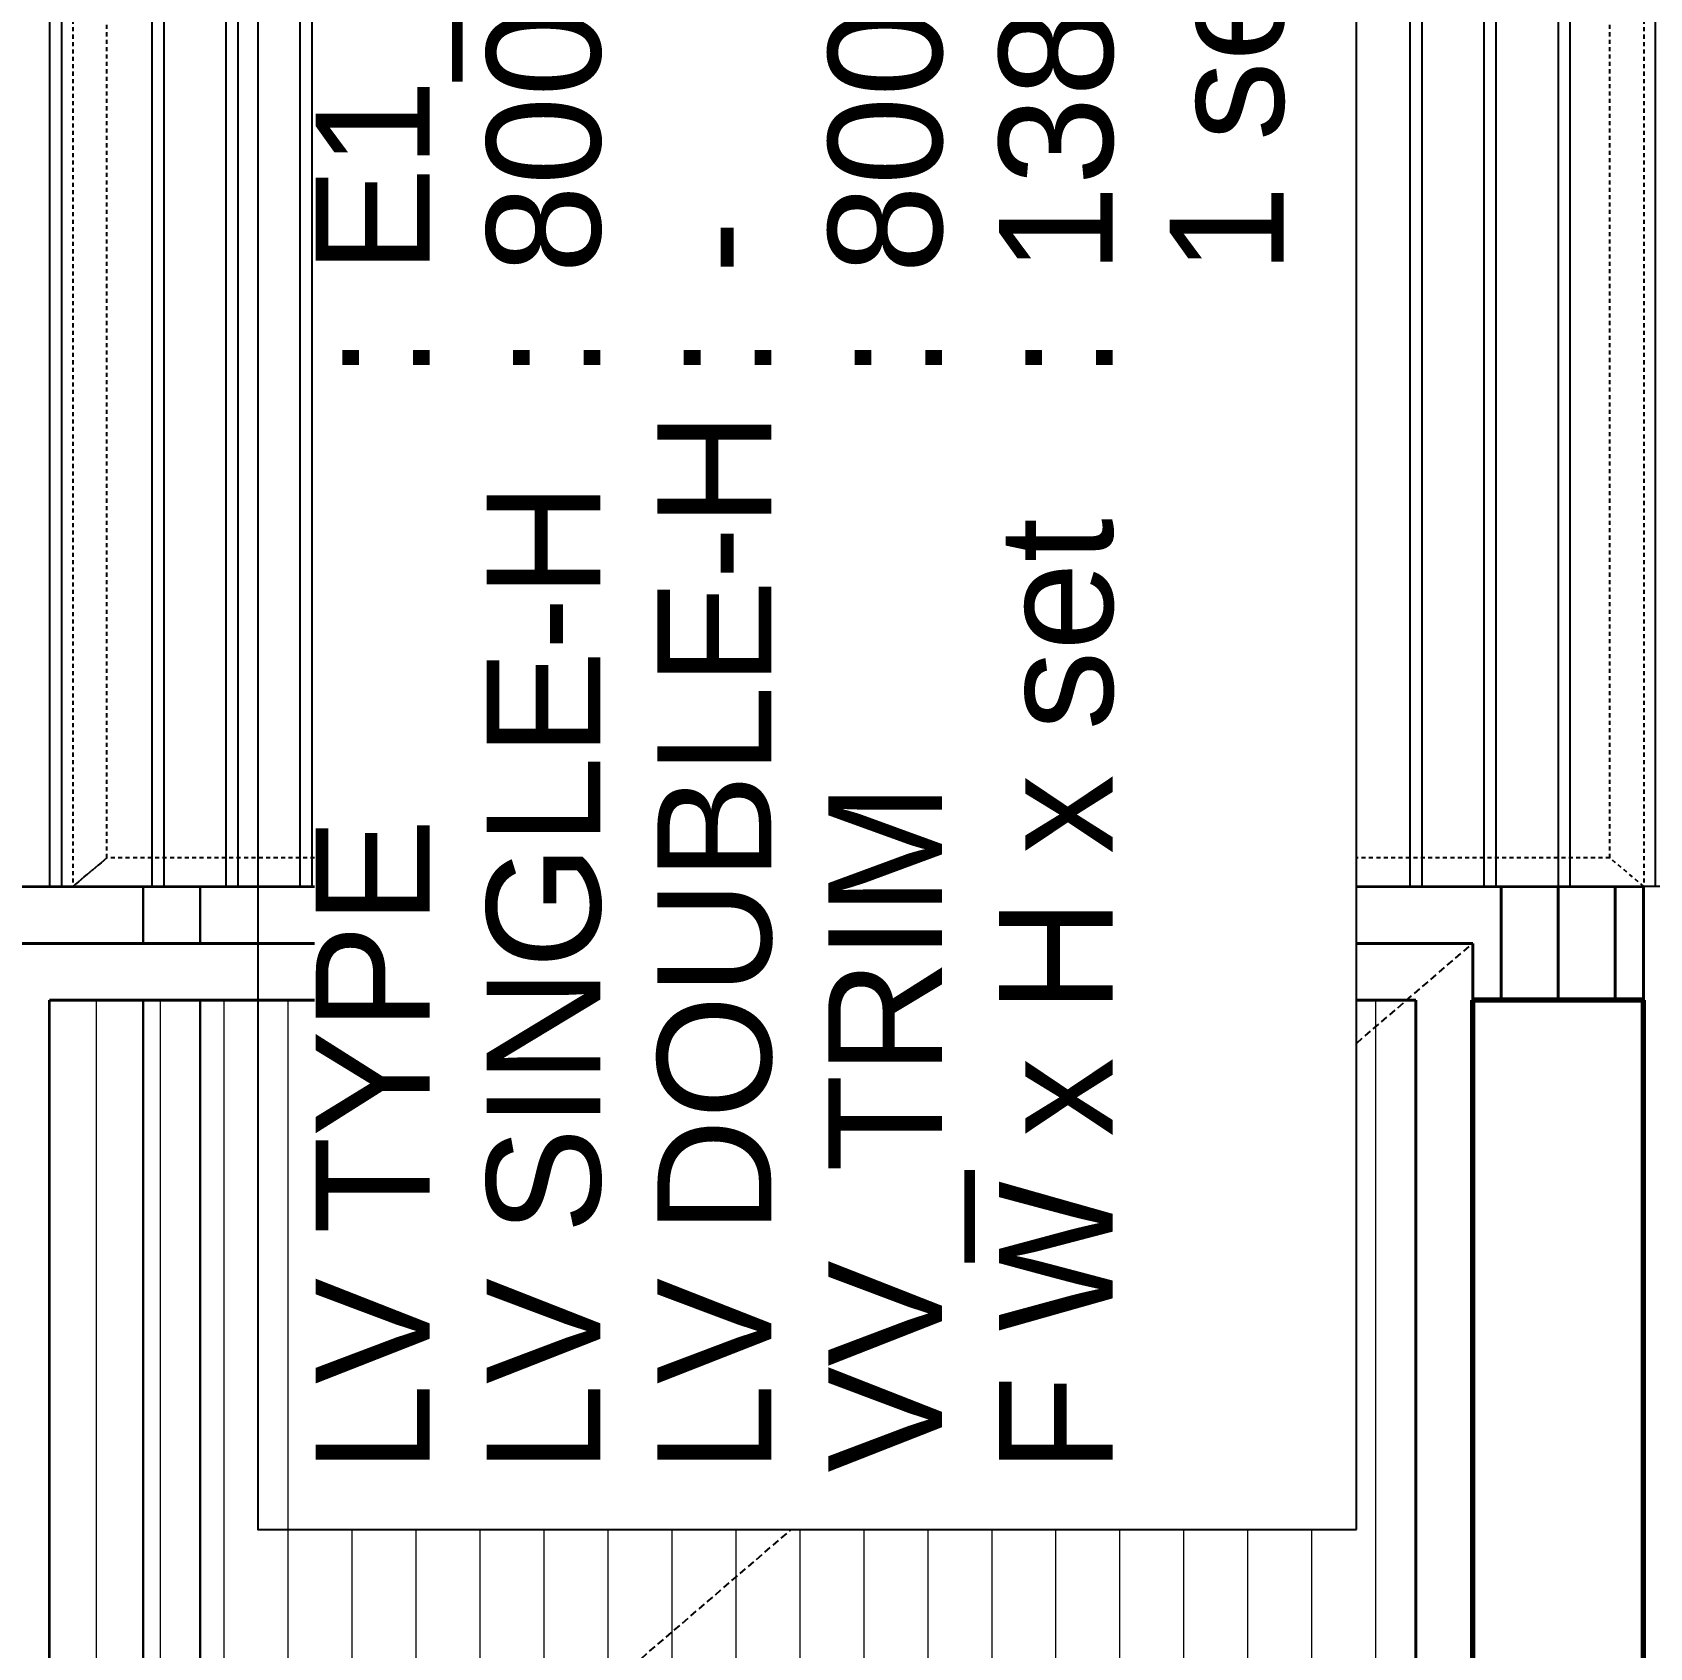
# Model space of a CAD drawing. Header units: millimetres. Extents: x -25371 to 2282244, y -90657 to 147824.
# Drawn here: x 1652702 to 1654122, y 559 to 1977 of the extents above; entities that cross this region are included whole.
import ezdxf
from ezdxf.xclip import XClip

# ---------------------------------------------------------------- set-up
doc = ezdxf.new("R2010")
doc.units = ezdxf.units.MM
doc.header["$XCLIPFRAME"] = 0
doc.set_wipeout_variables(frame=1)
doc.linetypes.add('HIDDEN', pattern=[9.525, 6.35, -3.175])
doc.linetypes.add('TA_HL_001.00000', pattern=[6.5, 3.55, -2.95])
for name, color, linetype in [('000 - ESTIMATE_ASPG_MAIN_COLOR_6', 7, 'Continuous'), ('000 - ESTIMATE_ASPG_TEXT_COLOR_1', 7, 'Continuous'), ('000 - ESTIMATE_ASPG_WIPEOUT_', 7, 'Continuous'), ('000 - EXISTING_BUILDING_MAIN_COLOR_251', 7, 'Continuous'), ('010 - ASPG_EXTR_MAIN_COLOR_2', 7, 'Continuous'), ('010 - ASPG_EXTR_WIPEOUT_', 7, 'Continuous'), ('010 - ASPG_FRAMING_MAIN_COLOR_1', 7, 'Continuous'), ('010 - ASPG_FRAMING_SUB_COLOR_2', 7, 'Continuous')]:
    doc.layers.add(name, color=color, linetype=linetype)
for name, color, linetype, lineweight in [('A-DETL', 7, 'Continuous', 70), ('A-DOOR-E', 7, 'Continuous', 35), ('A-DOOR-FRAM', 7, 'Continuous', 35), ('A-GENM', 7, 'Continuous', 35), ('A-GLAZ-CURT', 7, 'Continuous', 35), ('A-GLAZ-CWMG', 7, 'Continuous', 35), ('WALL-E', 7, 'Continuous', 50)]:
    doc.layers.add(name, color=color, linetype=linetype, lineweight=lineweight)
doc.styles.add('_Arial', font='arial.ttf')

# ---------------------------------------------------------------- blocks, each defined once
blk = doc.blocks.new('Rectangular Mullion - 45 x 100mm-5524889-VS01 - ELEVATION 1')
at = {"layer": 'A-GLAZ-CWMG', "color": 7}
for p, q in [((32357.8, 106600), (32357.8, 103600)), ((32357.8, 103600), (32357.8, 106600))]:
    blk.add_line(p, q, dxfattribs=at)
blk = doc.blocks.new('DPA_GM-Cage Ladder - H4800 with Protection Ring-5065257-VS01 - ELEVATION 1')
at = {"layer": '000 - EXISTING_BUILDING_MAIN_COLOR_251', "color": 7}
for p, q in [((31090.2, 106500), (31040.2, 106500)), ((31040.2, 106500), (31090.2, 106500)), ((31357.2, 106500), (31040.2, 106500)), ((31040.2, 106500), (31345.9, 106500)), ((31090.2, 106500), (31357.2, 106500)), ((31202.7, 106500), (31090.2, 106500)), ((31090.2, 106500), (31205.2, 106500)), ((31205.2, 106500), (31090.2, 106500)), ((31090.2, 106500), (31202.7, 106500)), ((31345.9, 106500), (31090.2, 106500)), ((31345.9, 106500), (31202.9, 106500)), ((31202.9, 106500), (31345.9, 106500)), ((31205.2, 106500), (31880.2, 106500)), ((31880.2, 106500), (31205.2, 106500)), ((31357.2, 106500), (31885.2, 106500)), ((31885.2, 106500), (31357.2, 106500)), ((31540.6, 106500), (31469.7, 106500)), ((31469.7, 106500), (31540.6, 106500)), ((31470.2, 106500), (31540.2, 106500)), ((31540.2, 106500), (31470.2, 106500)), ((31883.5, 106500), (31878.5, 106500)), ((31878.5, 106500), (31880.2, 106500)), ((31880.2, 106500), (31878.5, 106500)), ((31878.5, 106500), (31883.5, 106500)), ((31883.5, 106500), (31885.2, 106500)), ((31885.2, 106500), (31883.5, 106500)), ((31040.2, 105750), (31040.2, 105800)), ((31040.2, 105750), (31040.2, 105800)), ((31040.2, 105800), (31040.2, 105750)), ((31040.2, 105800), (31040.2, 105750)), ((31090.2, 105750), (31090.2, 105800)), ((31090.2, 105800), (31090.2, 105750)), ((31090.2, 105750), (31090.2, 105800)), ((31090.2, 105800), (31090.2, 105750)), ((31040.2, 103600), (31040.2, 105700)), ((31040.2, 103600), (31040.2, 105700)), ((31040.2, 105700), (31040.2, 103600)), ((31040.2, 105700), (31040.2, 103600)), ((31090.2, 103600), (31090.2, 105700)), ((31090.2, 105700), (31090.2, 103600)), ((31090.2, 103600), (31090.2, 105700)), ((31090.2, 105700), (31090.2, 103600))]:
    blk.add_line(p, q, dxfattribs=at)
blk = doc.blocks.new('DPA_CP_Entrance Louver Grill Vertical Z - Louver Grill Vertical Z-5525224-VS01 - ELEVATION 1')
at = {"layer": 'A-GLAZ-CURT', "color": 7}
for p, q in [((30902.8, 106500), (30952.8, 106500)), ((30952.8, 106500), (30902.8, 106500)), ((30902.8, 106500), (30902.8, 105845)), ((30902.8, 105845), (30902.8, 106500)), ((30952.8, 106500), (30902.8, 106500)), ((30902.8, 106500), (30950.8, 106500)), ((30902.8, 105845), (30902.8, 106500)), ((30902.8, 105845), (30902.8, 106500)), ((30902.8, 106450), (30902.8, 106500)), ((30902.8, 106500), (30902.8, 106450)), ((30902.8, 106500), (32312.8, 106500)), ((30902.8, 106500), (32312.8, 106500)), ((30950.8, 106500), (30952.8, 106500)), ((30950.8, 105845), (30950.8, 106500)), ((30950.8, 105845), (30950.8, 106500)), ((30952.8, 106500), (30952.8, 105845)), ((30952.8, 105845), (30952.8, 106500)), ((32262.8, 106500), (32312.8, 106500)), ((32312.8, 106500), (32262.8, 106500)), ((32262.8, 106500), (32264.8, 106500)), ((32312.8, 106500), (32262.8, 106500)), ((32262.8, 106500), (32262.8, 105845)), ((32262.8, 105845), (32262.8, 106500)), ((32264.8, 106500), (32312.8, 106500)), ((32264.8, 106500), (32264.8, 105845)), ((32264.8, 106500), (32264.8, 105845)), ((32312.8, 105845), (32312.8, 106500)), ((32312.8, 105845), (32312.8, 106500)), ((32312.8, 106500), (32312.8, 105845)), ((32312.8, 106500), (32312.8, 105845)), ((32312.8, 106450), (32312.8, 106500)), ((32312.8, 106500), (32312.8, 106450)), ((30952.8, 105905), (30952.8, 106450)), ((30952.8, 105905), (30952.8, 106450)), ((32262.8, 106450), (30952.8, 106450)), ((30952.8, 106450), (32262.8, 106450)), ((32262.8, 106450), (30952.8, 106450)), ((30952.8, 106450), (32262.8, 106450)), ((30952.8, 105905), (30952.8, 106450)), ((30952.8, 105905), (30952.8, 106450)), ((32262.8, 106450), (32262.8, 105905)), ((32262.8, 105905), (32262.8, 106450)), ((32262.8, 106450), (32262.8, 105905)), ((32262.8, 105905), (32262.8, 106450)), ((30902.8, 105845), (30902.8, 105905)), ((30902.8, 105905), (30902.8, 105845)), ((30952.8, 105905), (32262.8, 105905)), ((30952.8, 105905), (32262.8, 105905)), ((32262.8, 105905), (30952.8, 105905)), ((30952.8, 105905), (32262.8, 105905)), ((32312.8, 105845), (32312.8, 105905)), ((32312.8, 105905), (32312.8, 105845)), ((30902.8, 105845), (30952.8, 105845)), ((30952.8, 105845), (30902.8, 105845)), ((30950.8, 105845), (30902.8, 105845)), ((30902.8, 105845), (30952.8, 105845)), ((32312.8, 105845), (30902.8, 105845)), ((30902.8, 105845), (32312.8, 105845)), ((30952.8, 105845), (30950.8, 105845)), ((32262.8, 105845), (32312.8, 105845)), ((32312.8, 105845), (32262.8, 105845)), ((32262.8, 105845), (32312.8, 105845)), ((32264.8, 105845), (32262.8, 105845)), ((32312.8, 105845), (32264.8, 105845))]:
    blk.add_line(p, q, dxfattribs=at)
blk = doc.blocks.new('GM_Louver Grill Vertical Z1 - Z Profile-5525707-VS01 - ELEVATION 1')
at = {"layer": 'A-GENM', "color": 7, "lineweight": 9}
blk.add_line((31916.3, 105845), (31916.3, 106500), dxfattribs=at)
blk = doc.blocks.new('Rectangular Mullion - 45 x 100mm-5125586-VS01 - ELEVATION 1')
at = {"layer": 'A-GLAZ-CWMG', "color": 7}
for p, q in [((30902.8, 105800), (30902.8, 105845)), ((30902.8, 105845), (30902.8, 105800)), ((32312.8, 105845), (30902.8, 105845)), ((32312.8, 105845), (30902.8, 105845)), ((32312.8, 105800), (32312.8, 105845)), ((32312.8, 105845), (32312.8, 105800)), ((30902.8, 105800), (32312.8, 105800)), ((32312.8, 105800), (30902.8, 105800))]:
    blk.add_line(p, q, dxfattribs=at)
blk = doc.blocks.new('Rectangular Mullion - 45 x 100mm-5525290-VS01 - ELEVATION 1')
at = {"layer": 'A-GLAZ-CWMG', "color": 7}
for p, q in [((32357.8, 106600), (32312.8, 106600)), ((32312.8, 106600), (32357.8, 106600)), ((32312.8, 106600), (32312.8, 105800)), ((32312.8, 106600), (32312.8, 105800)), ((32357.8, 105800), (32357.8, 106600)), ((32357.8, 106600), (32357.8, 105800)), ((32357.8, 105800), (32312.8, 105800)), ((32312.8, 105800), (32357.8, 105800))]:
    blk.add_line(p, q, dxfattribs=at)
blk = doc.blocks.new('DPA_CP_Entrance Louver Grill Vertical Z - Louver Grill Vertical Z-5525358-VS01 - ELEVATION 1')
at = {"layer": 'A-GLAZ-CURT', "color": 7}
for p, q in [((32232.8, 105700), (32232.8, 105800)), ((32232.8, 105800), (32232.8, 105700)), ((32232.8, 105700), (32232.8, 105800)), ((32232.8, 105800), (32232.8, 105700)), ((32232.8, 105700), (32232.8, 105800)), ((32232.8, 105800), (32232.8, 105700)), ((32282.8, 105800), (32282.8, 105700)), ((32282.8, 105800), (32282.8, 105700)), ((32282.8, 105700), (32282.8, 105800)), ((32282.8, 105700), (32282.8, 105800))]:
    blk.add_line(p, q, dxfattribs=at)
blk = doc.blocks.new('DPA_CP_Entrance Louver Grill Vertical Z - Louver Grill Vertical Z-5525424-VS01 - ELEVATION 1')
at = {"layer": 'A-GLAZ-CURT', "color": 7}
for p, q in [((32282.8, 105700), (32282.8, 105800)), ((32282.8, 105800), (32282.8, 105700)), ((32282.8, 105800), (32282.8, 105700)), ((32282.8, 105800), (32282.8, 105700)), ((32332.8, 105800), (32332.8, 105700)), ((32332.8, 105800), (32332.8, 105700)), ((32332.8, 105700), (32332.8, 105800)), ((32332.8, 105800), (32332.8, 105700)), ((32332.8, 105800), (32332.8, 105700)), ((32332.8, 105800), (32332.8, 105700))]:
    blk.add_line(p, q, dxfattribs=at)
blk = doc.blocks.new('GM_Louver Grill Vertical Z1 - Z Profile-5525710-VS01 - ELEVATION 1')
at = {"layer": 'A-GENM', "color": 7, "lineweight": 9}
blk.add_line((32332.8, 105700), (32332.8, 105800), dxfattribs=at)
blk = doc.blocks.new('Rectangular Mullion - Mullion_Top_C-Channel-5125587-VS01 - ELEVATION 1')
at = {"layer": 'A-GLAZ-CWMG', "color": 7}
for p, q in [((30902.8, 106500), (30902.8, 106600)), ((30902.8, 106600), (30902.8, 106590)), ((30902.8, 106600), (32312.8, 106600)), ((30902.8, 106600), (32312.8, 106600)), ((32312.8, 106590), (32312.8, 106600)), ((32312.8, 106600), (32312.8, 106500)), ((30902.8, 106590), (30902.8, 106510)), ((32312.8, 106510), (32312.8, 106590)), ((30902.8, 106510), (30902.8, 106500)), ((32312.8, 106500), (32312.8, 106510)), ((32312.8, 106500), (30902.8, 106500)), ((30902.8, 106500), (32312.8, 106500))]:
    blk.add_line(p, q, dxfattribs=at)
blk = doc.blocks.new('LOUVER DOOR - 1300x2150 mm-5354091-VS01 - ELEVATION 1')
at = {"layer": 'A-DOOR-FRAM', "color": 7}
for p, q in [((32207.8, 105750), (30907.8, 105750)), ((30907.8, 105750), (32207.8, 105750)), ((32207.8, 103600), (32207.8, 105750)), ((32207.8, 105750), (32207.8, 103600)), ((30957.8, 104619), (30957.8, 105700)), ((32157.8, 105700), (30957.8, 105700)), ((30957.8, 104619), (30957.8, 105700)), ((30957.8, 105700), (32157.8, 105700)), ((32157.8, 103600), (32157.8, 105700)), ((32157.8, 105700), (32157.8, 103600))]:
    blk.add_line(p, q, dxfattribs=at)
blk = doc.blocks.new('GM_Louver Grill Vertical Z1 - Z Profile-5354323-VS01 - ELEVATION 1')
at = {"layer": 'A-GENM', "color": 7, "lineweight": 9}
blk.add_line((32066.6, 103600), (32066.6, 105700), dxfattribs=at)
blk = doc.blocks.new('C-1-VS01_REV00_20260615-155217_ELEVATION_1_EX')
at = {"layer": 'A-DETL', "color": 7}
for p, q in [((8499.5, 105700), (8349.5, 105700)), ((8349.5, 105700), (8349.5, 103600)), ((8499.5, 103600), (8499.5, 105700))]:
    blk.add_line(p, q, dxfattribs=at)
at = {"layer": 'WALL-E', "color": 7}
for p, q in [((8349.5, 103600), (8349.5, 105700)), ((8349.5, 105700), (8499.5, 105700)), ((8349.5, 103600), (8349.5, 105700)), ((8499.5, 105700), (8499.5, 103600))]:
    blk.add_line(p, q, dxfattribs=at)
at = {"layer": '000 - EXISTING_BUILDING_MAIN_COLOR_251', "color": 7}
blk.add_blockref('DPA_GM-Cage Ladder - H4800 with Protection Ring-5065257-VS01 - ELEVATION 1', (-23858.2, 0), dxfattribs=at)
at = {"layer": 'A-DOOR-E', "color": 7}
blk.add_blockref('LOUVER DOOR - 1300x2150 mm-5354091-VS01 - ELEVATION 1', (-23858.2, 0), dxfattribs=at)
at = {"layer": 'A-GENM', "color": 7}
for name, p in [('GM_Louver Grill Vertical Z1 - Z Profile-5525707-VS01 - ELEVATION 1', (-24821.7, 0)), ('GM_Louver Grill Vertical Z1 - Z Profile-5525707-VS01 - ELEVATION 1', (-24747.6, 0)), ('GM_Louver Grill Vertical Z1 - Z Profile-5525707-VS01 - ELEVATION 1', (-24673.5, 0)), ('GM_Louver Grill Vertical Z1 - Z Profile-5525707-VS01 - ELEVATION 1', (-24599.4, 0)), ('GM_Louver Grill Vertical Z1 - Z Profile-5525707-VS01 - ELEVATION 1', (-24525.3, 0)), ('GM_Louver Grill Vertical Z1 - Z Profile-5525707-VS01 - ELEVATION 1', (-24451.2, 0)), ('GM_Louver Grill Vertical Z1 - Z Profile-5525707-VS01 - ELEVATION 1', (-24377, 0)), ('GM_Louver Grill Vertical Z1 - Z Profile-5525707-VS01 - ELEVATION 1', (-24302.9, 0)), ('GM_Louver Grill Vertical Z1 - Z Profile-5525707-VS01 - ELEVATION 1', (-24228.8, 0)), ('GM_Louver Grill Vertical Z1 - Z Profile-5525707-VS01 - ELEVATION 1', (-24154.7, 0)), ('GM_Louver Grill Vertical Z1 - Z Profile-5525707-VS01 - ELEVATION 1', (-24080.6, 0)), ('GM_Louver Grill Vertical Z1 - Z Profile-5525707-VS01 - ELEVATION 1', (-24006.5, 0)), ('GM_Louver Grill Vertical Z1 - Z Profile-5525707-VS01 - ELEVATION 1', (-23932.3, 0)), ('GM_Louver Grill Vertical Z1 - Z Profile-5525707-VS01 - ELEVATION 1', (-23858.2, 0)), ('GM_Louver Grill Vertical Z1 - Z Profile-5525707-VS01 - ELEVATION 1', (-23784.1, 0)), ('GM_Louver Grill Vertical Z1 - Z Profile-5525707-VS01 - ELEVATION 1', (-23710, 0)), ('GM_Louver Grill Vertical Z1 - Z Profile-5525707-VS01 - ELEVATION 1', (-23635.9, 0)), ('GM_Louver Grill Vertical Z1 - Z Profile-5525707-VS01 - ELEVATION 1', (-23561.7, 0)), ('GM_Louver Grill Vertical Z1 - Z Profile-5525710-VS01 - ELEVATION 1', (-23858.2, 0)), ('GM_Louver Grill Vertical Z1 - Z Profile-5354323-VS01 - ELEVATION 1', (-24925.8, 0)), ('GM_Louver Grill Vertical Z1 - Z Profile-5354323-VS01 - ELEVATION 1', (-24869.6, 0)), ('GM_Louver Grill Vertical Z1 - Z Profile-5354323-VS01 - ELEVATION 1', (-24813.5, 0)), ('GM_Louver Grill Vertical Z1 - Z Profile-5354323-VS01 - ELEVATION 1', (-24757.3, 0)), ('GM_Louver Grill Vertical Z1 - Z Profile-5354323-VS01 - ELEVATION 1', (-24701.1, 0)), ('GM_Louver Grill Vertical Z1 - Z Profile-5354323-VS01 - ELEVATION 1', (-24644.9, 0)), ('GM_Louver Grill Vertical Z1 - Z Profile-5354323-VS01 - ELEVATION 1', (-24588.7, 0)), ('GM_Louver Grill Vertical Z1 - Z Profile-5354323-VS01 - ELEVATION 1', (-24532.5, 0)), ('GM_Louver Grill Vertical Z1 - Z Profile-5354323-VS01 - ELEVATION 1', (-24476.3, 0)), ('GM_Louver Grill Vertical Z1 - Z Profile-5354323-VS01 - ELEVATION 1', (-24420.1, 0)), ('GM_Louver Grill Vertical Z1 - Z Profile-5354323-VS01 - ELEVATION 1', (-24363.9, 0)), ('GM_Louver Grill Vertical Z1 - Z Profile-5354323-VS01 - ELEVATION 1', (-24307.7, 0)), ('GM_Louver Grill Vertical Z1 - Z Profile-5354323-VS01 - ELEVATION 1', (-24251.5, 0)), ('GM_Louver Grill Vertical Z1 - Z Profile-5354323-VS01 - ELEVATION 1', (-24195.4, 0)), ('GM_Louver Grill Vertical Z1 - Z Profile-5354323-VS01 - ELEVATION 1', (-24139.2, 0)), ('GM_Louver Grill Vertical Z1 - Z Profile-5354323-VS01 - ELEVATION 1', (-24083, 0)), ('GM_Louver Grill Vertical Z1 - Z Profile-5354323-VS01 - ELEVATION 1', (-24026.8, 0)), ('GM_Louver Grill Vertical Z1 - Z Profile-5354323-VS01 - ELEVATION 1', (-23970.6, 0)), ('GM_Louver Grill Vertical Z1 - Z Profile-5354323-VS01 - ELEVATION 1', (-23914.4, 0)), ('GM_Louver Grill Vertical Z1 - Z Profile-5354323-VS01 - ELEVATION 1', (-23858.2, 0)), ('GM_Louver Grill Vertical Z1 - Z Profile-5354323-VS01 - ELEVATION 1', (-23802, 0))]:
    blk.add_blockref(name, p, dxfattribs=at)
at = {"layer": 'A-GLAZ-CURT', "color": 7}
for name in ['DPA_CP_Entrance Louver Grill Vertical Z - Louver Grill Vertical Z-5525358-VS01 - ELEVATION 1', 'DPA_CP_Entrance Louver Grill Vertical Z - Louver Grill Vertical Z-5525424-VS01 - ELEVATION 1', 'DPA_CP_Entrance Louver Grill Vertical Z - Louver Grill Vertical Z-5525224-VS01 - ELEVATION 1']:
    blk.add_blockref(name, (-23858.2, 0), dxfattribs=at)
at = {"layer": 'A-GLAZ-CWMG', "color": 7}
for name in ['Rectangular Mullion - Mullion_Top_C-Channel-5125587-VS01 - ELEVATION 1', 'Rectangular Mullion - 45 x 100mm-5525290-VS01 - ELEVATION 1', 'Rectangular Mullion - 45 x 100mm-5524889-VS01 - ELEVATION 1', 'Rectangular Mullion - 45 x 100mm-5125586-VS01 - ELEVATION 1']:
    blk.add_blockref(name, (-23858.2, 0), dxfattribs=at)
blk = doc.blocks.new('*U1849')
at = {"color": 7}
blk.add_wipeout([(50, 0), (1450, 0), (1450, 800), (50, 800)], dxfattribs=at).dxf.layer = '010 - ASPG_EXTR_WIPEOUT_'
at = {"layer": '010 - ASPG_EXTR_MAIN_COLOR_2', "color": 7}
for points in [[(125, 0), (135.2, 0), (135.2, 800), (125, 800)], [(190, 0), (200.2, 0), (200.2, 800), (190, 800)], [(255, 0), (265.2, 0), (265.2, 800), (255, 800)], [(320, 0), (330.2, 0), (330.2, 800), (320, 800)], [(385, 0), (395.2, 0), (395.2, 800), (385, 800)], [(450, 0), (460.2, 0), (460.2, 800), (450, 800)], [(515, 0), (525.2, 0), (525.2, 800), (515, 800)], [(580, 0), (590.2, 0), (590.2, 800), (580, 800)], [(645, 0), (655.2, 0), (655.2, 800), (645, 800)], [(710, 0), (720.2, 0), (720.2, 800), (710, 800)], [(775, 0), (785.2, 0), (785.2, 800), (775, 800)], [(840, 0), (850.2, 0), (850.2, 800), (840, 800)], [(905, 0), (915.2, 0), (915.2, 800), (905, 800)], [(970, 0), (980.2, 0), (980.2, 800), (970, 800)], [(1035, 0), (1045.2, 0), (1045.2, 800), (1035, 800)], [(1100, 0), (1110.2, 0), (1110.2, 800), (1100, 800)], [(1165, 0), (1175.2, 0), (1175.2, 800), (1165, 800)], [(1230, 0), (1240.2, 0), (1240.2, 800), (1230, 800)], [(1295, 0), (1305.2, 0), (1305.2, 800), (1295, 800)], [(1360, 0), (1370.2, 0), (1370.2, 800), (1360, 800)]]:
    blk.add_lwpolyline(points, close=True, dxfattribs=at)
at = {"layer": '010 - ASPG_FRAMING_SUB_COLOR_2', "color": 7}
blk.add_lwpolyline([(50, 0), (1450, 0), (1450, 800), (50, 800)], close=True, dxfattribs=at)
at = {"color": 7}
for points in [[(-50, 0), (50, 0), (50, 800), (-50, 800)], [(1450, 0), (1550, 0), (1550, 800), (1450, 800)]]:
    blk.add_wipeout(points, dxfattribs=at).dxf.layer = '010 - ASPG_EXTR_WIPEOUT_'
at = {"layer": '010 - ASPG_FRAMING_MAIN_COLOR_1', "color": 7}
for points in [[(-50, 0), (-40, 0), (-40, 800), (-50, 800)], [(40, 0), (50, 0), (50, 800), (40, 800)], [(1450, 0), (1460, 0), (1460, 800), (1450, 800)], [(1540, 0), (1550, 0), (1550, 800), (1540, 800)]]:
    blk.add_lwpolyline(points, close=True, dxfattribs=at)
at = {"layer": '010 - ASPG_FRAMING_SUB_COLOR_2', "color": 7}
for points in [[(-50, 0), (50, 0), (50, 800), (-50, 800)], [(1450, 0), (1550, 0), (1550, 800), (1450, 800)]]:
    blk.add_lwpolyline(points, close=True, dxfattribs=at)
blk = doc.blocks.new('*U1890')
at = {"layer": '010 - ASPG_FRAMING_MAIN_COLOR_1', "color": 7, "linetype": 'ByBlock'}
for points in [[(0, 0), (0, 1380), (25, 1350), (25, 30), (0, 0)], [(800, 1380), (0, 1380), (25, 1350), (775, 1350)], [(800, 0), (800, 1380), (775, 1350), (775, 30), (800, 0)], [(25, 30), (775, 30), (800, 0), (0, 0), (25, 30)]]:
    blk.add_lwpolyline(points, close=True, dxfattribs=at)
blk = doc.blocks.new('A$Cd3cf6656')
at = {"color": 7}
blk.add_wipeout([(-964.7, -457.4), (1855.6, -457.4), (1855.6, 457.4), (-964.7, 457.4)], dxfattribs=at).dxf.layer = '000 - ESTIMATE_ASPG_WIPEOUT_'
at = {"layer": '000 - ESTIMATE_ASPG_MAIN_COLOR_6', "color": 7}
blk.add_lwpolyline([(-964.7, -457.4), (1855.6, -457.4), (1855.6, 507.4), (-964.7, 507.4)], close=True, dxfattribs=at)
at = {"layer": '000 - ESTIMATE_ASPG_TEXT_COLOR_1', "color": 7, "style": '_Arial'}
for s, p in [('LV TYPE', (-914.7, 356.5)), (':', (45, 356.5)), ('LV SINGLE-H', (-914.7, 206.5)), (':', (45, 206.5)), ('LV DOUBLE-H', (-914.7, 56.5)), (':', (45, 56.5)), ('VV_TRIM', (-914.7, -93.5)), (':', (45, -93.5)), ('F W x H x set', (-914.7, -243.5)), (':', (45, -243.5))]:
    blk.add_text(s, height=100, dxfattribs=at).set_placement(p)
for tag, p in [('LV_TYPE_VAL', (138.1, 356.5)), ('LV_SIN-H_VAL', (138.1, 206.5)), ('LV_DOU-H_VAL', (138.1, 56.5)), ('V-TRIM_VAL', (138.1, -93.5)), ('FRAME_VAL', (138.1, -243.5)), ('FRAME_SET', (138.1, -393.5))]:
    blk.add_attdef(tag, p, '', height=100, dxfattribs=at)

msp = doc.modelspace()

# ---------------------------------------------------------------- linework, layer by layer
at = {"color": 7, "linetype": 'HIDDEN'}
msp.add_line((1652716.988, 102.256), (1653966.988, 1177.256), dxfattribs=at)

# ---------------------------------------------------------------- block references
at = {"color": 7}
ref = msp.add_blockref('C-1-VS01_REV00_20260615-155217_ELEVATION_1_EX', (1645617.451, -104572.744), dxfattribs=at)
XClip(ref).set_block_clipping_path([(-6272.2217516778, 96602.3760666824), (23581.2110439332, 113561.2238857835)])

# ---------------------------------------------------------------- next in the draw order: block references
at = {"color": 7, "xscale": -1}
msp.add_blockref('*U1849', (1654177.451, 1227.256), dxfattribs=at)

# ---------------------------------------------------------------- next in the draw order: block references
at = {"color": 7, "linetype": 'TA_HL_001.00000', "xscale": -1, "rotation": 270}
msp.add_blockref('*U1890', (1652737.451, 1227.256), dxfattribs=at)

# ---------------------------------------------------------------- next in the draw order: block references
at = {"color": 7, "rotation": 90}
msp.add_blockref('A$Cd3cf6656', (1653407.451, 1627.256), dxfattribs=at).add_auto_attribs({'LV_TYPE_VAL': 'E1_PL_01_SINGLE BLANK   (edge-panel)', 'LV_SIN-H_VAL': '800 mm. ', 'LV_DOU-H_VAL': '-', 'V-TRIM_VAL': '800 mm.', 'FRAME_VAL': '1380.00mm. x 800.00mm.', 'FRAME_SET': '1 set'})

doc.saveas('drawing.dxf')
